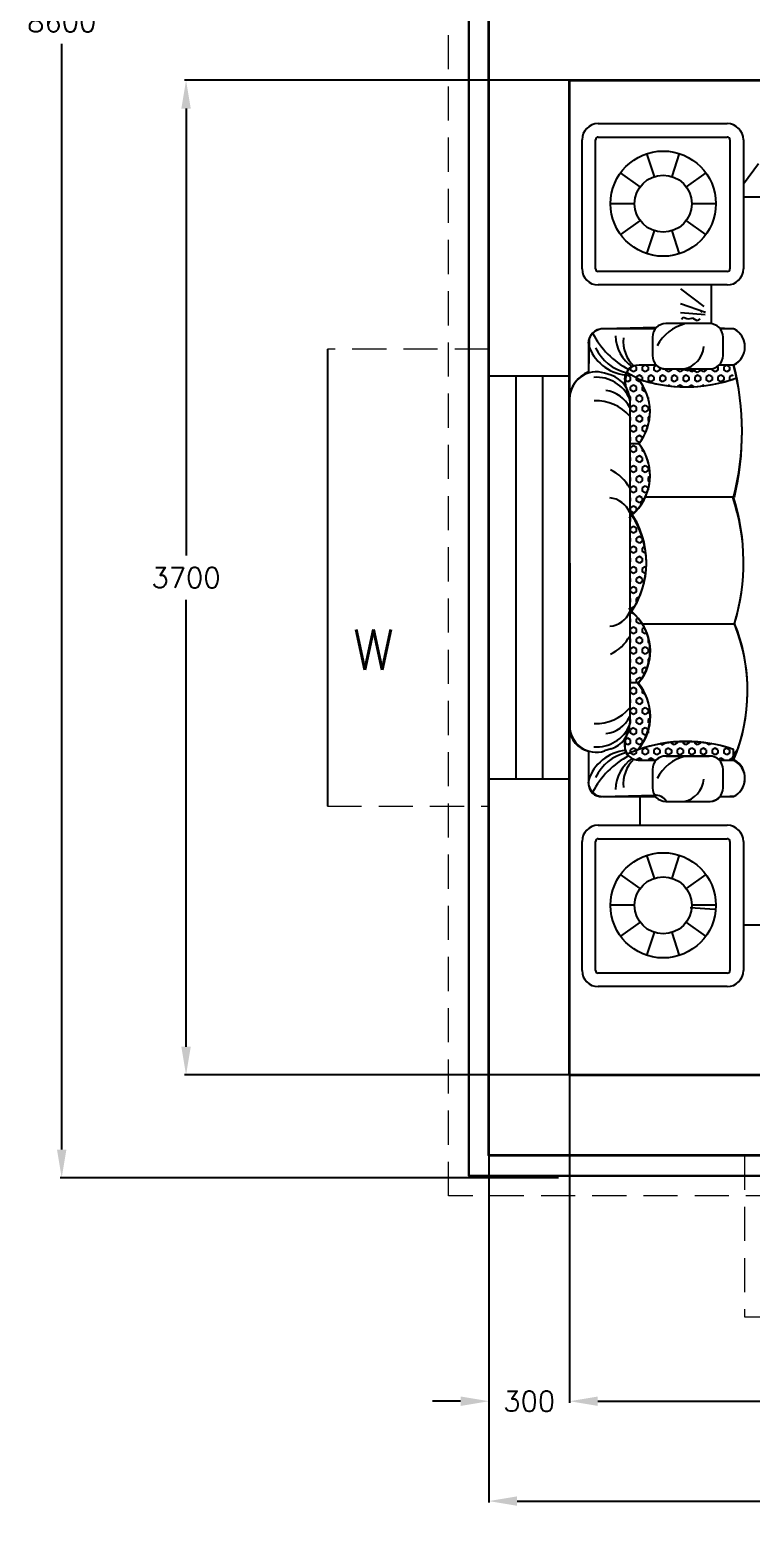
# Model space of a CAD drawing. Header units: millimetres. Extents: x -3934 to 8933, y -13584 to -2539.
# Drawn here: x -3934 to -1251, y -13584 to -8061 of the extents above; entities that cross this region are included whole.
import ezdxf

# ---------------------------------------------------------------- set-up
doc = ezdxf.new("R2010")
doc.units = ezdxf.units.MM
doc.header["$LTSCALE"] = 20
doc.linetypes.add('HIDDEN', pattern=[9.525, 6.35, -3.175])
for name, color, linetype, lineweight in [('A-CHAJJ-OVER-NEWW', 80, 'HIDDEN', 13), ('A-DIMS-GENL-ANNO', 145, 'Continuous', 18), ('A-PLIN-BASE-NEWW', 140, 'Continuous', 30), ('A-TEXT-NOTE-ANNO', 7, 'Continuous', 18), ('A-WALL-FULL-NEWW', 40, 'Continuous', 35), ('A-WIND-GLAZ-NEWW', 50, 'Continuous', 25)]:
    doc.layers.add(name, color=color, linetype=linetype, lineweight=lineweight)
doc.layers.add('A-FURN-FIXD-NEWW', color=131, linetype='Continuous')
doc.styles.add('Annotative', font='simplex.shx', dxfattribs={"height": 150})
doc.styles.get("Standard").update_dxf_attribs({"font": 'simplex.shx'})
doc.dimstyles.get("Standard").update_dxf_attribs({"dimscale": 30, "dimtxt": 2.5, "dimasz": 3.5, "dimexe": 0.18, "dimexo": 0.0625, "dimgap": 1.5, "dimtad": 0, "dimtih": 1, "dimtoh": 1, "dimdec": 0, "dimzin": 0, "dimdsep": 46, "dimtxsty": 'Standard', "dimcen": 0.09, "dimadec": 0, "dimazin": 0, "dimtfac": 1, "dimtdec": 0, "dimtofl": 0, "dimtmove": 0, "dimatfit": 3, "dimfxl": 1, "dimtolj": 1, "dimtzin": 0, "dimarcsym": 0})

# ---------------------------------------------------------------- blocks, each defined once
blk = doc.blocks.new('*D11')
at = {"layer": 'A-DIMS-GENL-ANNO', "color": 0, "lineweight": -2, "transparency": 16777216}
for p, q in [((-1926.4, -11951.5), (-1926.4, -13168.5)), ((1073.6, -11951.5), (1073.6, -13168.5)), ((-1821.4, -13163.1), (-603.5, -13163.1)), ((968.6, -13163.1), (-249.2, -13163.1))]:
    blk.add_line(p, q, dxfattribs=at)
at = {"layer": 'A-DIMS-GENL-ANNO', "color": 0, "transparency": 16777216}
for points in [[(-1821.4, -13145.6), (-1821.4, -13180.6), (-1926.4, -13163.1)], [(968.6, -13145.6), (968.6, -13180.6), (1073.6, -13163.1)]]:
    blk.add_solid(points, dxfattribs=at)
at = {"layer": 'Defpoints', "color": 0, "transparency": 16777216}
for p in [(-1926.4, -11949.6), (1073.6, -11949.6), (1073.6, -13163.1)]:
    blk.add_point(p, dxfattribs=at)
at = {"layer": 'A-DIMS-GENL-ANNO', "color": 0, "transparency": 16777216, "insert": (-426.4, -13163.1), "char_height": 75, "attachment_point": 5}
blk.add_mtext('\\A1;3000', dxfattribs=at)
blk = doc.blocks.new('*D13')
at = {"layer": 'A-DIMS-GENL-ANNO', "color": 0, "lineweight": -2, "transparency": 16777216}
for p, q in [((-2226.4, -11951.5), (-2226.4, -13168.5)), ((-1926.4, -11951.5), (-1926.4, -13168.5)), ((-2331.4, -13163.1), (-2436.4, -13163.1)), ((-1821.4, -13163.1), (-1716.4, -13163.1))]:
    blk.add_line(p, q, dxfattribs=at)
at = {"layer": 'A-DIMS-GENL-ANNO', "color": 0, "transparency": 16777216}
for points in [[(-2331.4, -13145.6), (-2331.4, -13180.6), (-2226.4, -13163.1)], [(-1821.4, -13145.6), (-1821.4, -13180.6), (-1926.4, -13163.1)]]:
    blk.add_solid(points, dxfattribs=at)
at = {"layer": 'Defpoints', "color": 0, "transparency": 16777216}
for p in [(-2226.4, -11949.6), (-1926.4, -11949.6), (-2226.4, -13163.1)]:
    blk.add_point(p, dxfattribs=at)
at = {"layer": 'A-DIMS-GENL-ANNO', "color": 0, "transparency": 16777216, "insert": (-2076.4, -13163.1), "char_height": 75, "attachment_point": 5}
blk.add_mtext('\\A1;300', dxfattribs=at)
blk = doc.blocks.new('*D14')
at = {"layer": 'A-DIMS-GENL-ANNO', "color": 0, "lineweight": -2, "transparency": 16777216}
for p, q in [((5373.6, -10901.5), (5373.6, -13539.9)), ((-2226.4, -12251.5), (-2226.4, -13539.9)), ((-2121.4, -13534.5), (1396.5, -13534.5)), ((5268.6, -13534.5), (1750.8, -13534.5))]:
    blk.add_line(p, q, dxfattribs=at)
at = {"layer": 'A-DIMS-GENL-ANNO', "color": 0, "transparency": 16777216}
for points in [[(-2121.4, -13517), (-2121.4, -13552), (-2226.4, -13534.5)], [(5268.6, -13517), (5268.6, -13552), (5373.6, -13534.5)]]:
    blk.add_solid(points, dxfattribs=at)
at = {"layer": 'Defpoints', "color": 0, "transparency": 16777216}
for p in [(5373.6, -10899.6), (-2226.4, -12249.6), (5373.6, -13534.5)]:
    blk.add_point(p, dxfattribs=at)
at = {"layer": 'A-DIMS-GENL-ANNO', "color": 0, "transparency": 16777216, "insert": (1573.6, -13534.5), "char_height": 75, "attachment_point": 5}
blk.add_mtext('\\A1;7600', dxfattribs=at)
blk = doc.blocks.new('*D15')
at = {"layer": 'A-DIMS-GENL-ANNO', "color": 0, "lineweight": -2, "transparency": 16777216}
for p, q in [((-1928.2, -8249.6), (-3357.7, -8249.6)), ((-3352.3, -8354.6), (-3352.3, -10017.1)), ((-3352.3, -11844.6), (-3352.3, -10182.1)), ((-1928.2, -11949.6), (-3357.7, -11949.6))]:
    blk.add_line(p, q, dxfattribs=at)
at = {"layer": 'A-DIMS-GENL-ANNO', "color": 0, "transparency": 16777216}
for points in [[(-3369.8, -8354.6), (-3334.8, -8354.6), (-3352.3, -8249.6)], [(-3369.8, -11844.6), (-3334.8, -11844.6), (-3352.3, -11949.6)]]:
    blk.add_solid(points, dxfattribs=at)
at = {"layer": 'Defpoints', "color": 0, "transparency": 16777216}
for p in [(-3352.3, -8249.6), (-1926.4, -8249.6), (-1926.4, -11949.6)]:
    blk.add_point(p, dxfattribs=at)
at = {"layer": 'A-DIMS-GENL-ANNO', "color": 0, "transparency": 16777216, "insert": (-3352.3, -10099.6), "char_height": 75, "attachment_point": 5}
blk.add_mtext('\\A1;3700', dxfattribs=at)
blk = doc.blocks.new('*D17')
at = {"layer": 'A-DIMS-GENL-ANNO', "color": 0, "lineweight": -2, "transparency": 16777216}
for p, q in [((-1967.2, -3732), (-3820.2, -3732)), ((-3814.8, -3837), (-3814.8, -7949.5)), ((-3814.8, -12227), (-3814.8, -8114.5)), ((-1967.2, -12332), (-3820.2, -12332))]:
    blk.add_line(p, q, dxfattribs=at)
at = {"layer": 'A-DIMS-GENL-ANNO', "color": 0, "transparency": 16777216}
for points in [[(-3832.3, -3837), (-3797.3, -3837), (-3814.8, -3732)], [(-3832.3, -12227), (-3797.3, -12227), (-3814.8, -12332)]]:
    blk.add_solid(points, dxfattribs=at)
at = {"layer": 'Defpoints', "color": 0, "transparency": 16777216}
for p in [(-1965.3, -3732), (-3814.8, -12332), (-1965.3, -12332)]:
    blk.add_point(p, dxfattribs=at)
at = {"layer": 'A-DIMS-GENL-ANNO', "color": 0, "transparency": 16777216, "insert": (-3814.8, -8032), "char_height": 75, "attachment_point": 5}
blk.add_mtext('\\A1;8600', dxfattribs=at)

msp = doc.modelspace()

# ---------------------------------------------------------------- linework, layer by layer
at = {"color": 131, "transparency": 33554684}
for p, q in [((-1280, -8634.2), (-1224.1, -8559.6)), ((-1162.1, -8684.8), (-1280, -8684.8)), ((-1425.2, -9090.7), (-1512.6, -9025.1)), ((-1400.3, -9010.9), (-1400.3, -9155.1)), ((-1420.6, -9112.7), (-1513.5, -9080.5)), ((-1433.2, -9113.5), (-1441.2, -9105.4)), ((-1403.7, -9154.8), (-1568.9, -9154.8)), ((-1405.7, -9154.8), (-1568.3, -9154.8)), ((-1421.7, -9121.8), (-1513.5, -9115)), ((-1504.4, -9132.2), (-1510.1, -9139.1)), ((-1487.1, -9137.9), (-1504.4, -9132.2)), ((-1465.3, -9134.5), (-1487.1, -9137.9)), ((-1451.6, -9143.7), (-1466.5, -9135.6)), ((-1441.2, -9137.9), (-1451.6, -9143.7)), ((-1853.8, -9211.2), (-1856.5, -9334.1)), ((-1607.5, -9173.8), (-1802.5, -9173.8)), ((-1603.6, -9169.4), (-1799.5, -9173.8)), ((-1618.3, -9204.8), (-1618.3, -9273.4)), ((-1313.5, -9175.3), (-1368.2, -9171.6)), ((-1316.5, -9173.8), (-1366.4, -9173.8)), ((-1355.7, -9273.4), (-1355.7, -9204.8)), ((-1856.5, -9227.8), (-1856.5, -9339)), ((-1699.3, -9327.5, 685.7), (-1699.3, -9319.2, 685.7)), ((-1688.5, -9333.8), (-1699.3, -9327.5)), ((-1677.6, -9327.5), (-1688.5, -9333.8)), ((-1677.6, -9315), (-1683.9, -9311.4)), ((-1603.3, -9309.1), (-1679.7, -9310.2)), ((-1677.6, -9327.5, 685.7), (-1677.6, -9315, 685.7)), ((-1603.6, -9308.8), (-1667.5, -9308.8)), ((-1645.2, -9308.8), (-1656, -9315)), ((-1656, -9315), (-1656, -9327.5)), ((-1645.2, -9333.8), (-1656, -9327.5)), ((-1634.3, -9327.5), (-1645.2, -9333.8)), ((-1634.3, -9315), (-1645.1, -9308.8)), ((-1634.3, -9315), (-1634.3, -9327.5)), ((-1603, -9309.4), (-1612.7, -9315)), ((-1612.7, -9315), (-1612.7, -9327.5)), ((-1601.9, -9333.8), (-1612.7, -9327.5)), ((-1591, -9327.5), (-1601.9, -9333.8)), ((-1591, -9318), (-1591, -9327.5)), ((-1569.4, -9323.4), (-1569.4, -9327.5)), ((-1558.6, -9333.8), (-1569.4, -9327.5)), ((-1568.3, -9323.4, 685.7), (-1405.7, -9323.4, 685.7)), ((-1547.7, -9327.5), (-1558.6, -9333.8)), ((-1547.7, -9323.4), (-1547.7, -9327.5)), ((-1526.1, -9323.4), (-1526.1, -9327.5)), ((-1515.3, -9333.8), (-1526.1, -9327.5)), ((-1504.4, -9327.5), (-1515.3, -9333.8)), ((-1504.4, -9325.1), (-1510.1, -9332)), ((-1504.4, -9323.4), (-1504.4, -9327.5)), ((-1487.1, -9330.9), (-1504.4, -9325.1)), ((-1465.3, -9327.4), (-1487.1, -9330.9)), ((-1482.8, -9323.4), (-1482.8, -9327.5)), ((-1472, -9333.8), (-1482.8, -9327.5)), ((-1461.1, -9327.5), (-1472, -9333.8)), ((-1451.6, -9336.6), (-1466.5, -9328.6)), ((-1461.1, -9323.4), (-1461.1, -9327.5)), ((-1441.2, -9330.9), (-1451.6, -9336.6)), ((-1439.5, -9323.4), (-1439.5, -9327.5)), ((-1428.6, -9333.8), (-1439.5, -9327.5)), ((-1417.8, -9327.5), (-1428.6, -9333.8)), ((-1417.8, -9323.4), (-1417.8, -9327.5)), ((-1396.2, -9322.5), (-1396.2, -9327.5)), ((-1385.3, -9333.8), (-1396.2, -9327.5)), ((-1374.5, -9327.5), (-1385.3, -9333.8)), ((-1374.5, -9315), (-1376.4, -9313.9)), ((-1374.5, -9315), (-1374.5, -9327.5)), ((-1317.3, -9308.8), (-1370.5, -9309)), ((-1316.5, -9308.8), (-1370.3, -9308.8)), ((-1342.1, -9308.8), (-1352.9, -9315)), ((-1352.9, -9315), (-1352.9, -9327.5)), ((-1342, -9333.8), (-1352.9, -9327.5)), ((-1331.2, -9315), (-1342, -9308.8)), ((-1331.2, -9327.5), (-1342, -9333.8)), ((-1331.2, -9315), (-1331.2, -9327.5)), ((-1304.4, -9356.3), (-1317.3, -9308.8)), ((-1772.2, -9346.6), (-1796, -9339.1)), ((-1720.9, -9355.3), (-1721.5, -9383.5)), ((-1710.1, -9371.3), (-1720.9, -9365)), ((-1710.1, -9346.3), (-1720.4, -9352.2)), ((-1671.4, -9359.9), (-1714.6, -9336.4)), ((-1699.3, -9352.5), (-1710.1, -9346.3)), ((-1699.3, -9365), (-1710.1, -9371.3)), ((-1699.3, -9365, 685.7), (-1699.3, -9352.5, 685.7)), ((-1688.5, -9383.8), (-1699.3, -9390)), ((-1677.6, -9390), (-1688.5, -9383.8)), ((-1666.8, -9346.3), (-1677.6, -9352.5)), ((-1677.6, -9365, 685.7), (-1677.6, -9352.5, 685.7)), ((-1666.8, -9371.3), (-1677.6, -9365)), ((-1671.5, -9359.9), (-1671.2, -9360)), ((-1656, -9352.5), (-1666.8, -9346.3)), ((-1663.8, -9369.5), (-1666.8, -9371.3)), ((-1656, -9352.5), (-1656, -9365)), ((-1652, -9387.7), (-1656, -9390)), ((-1623.5, -9346.3), (-1634.3, -9352.5)), ((-1634.3, -9352.5), (-1634.3, -9365)), ((-1623.5, -9371.3), (-1634.3, -9365)), ((-1612.7, -9352.5), (-1623.5, -9346.3)), ((-1612.7, -9365), (-1623.5, -9371.3)), ((-1612.7, -9352.5), (-1612.7, -9365)), ((-1580.2, -9346.3), (-1591, -9352.5)), ((-1591, -9352.5), (-1591, -9365)), ((-1580.2, -9371.3), (-1591, -9365)), ((-1569.4, -9352.5), (-1580.2, -9346.3)), ((-1569.4, -9365), (-1580.2, -9371.3)), ((-1569.4, -9352.5), (-1569.4, -9365)), ((-1558.6, -9383.8), (-1561.7, -9385.5)), ((-1553.8, -9386.5), (-1558.6, -9383.8)), ((-1536.9, -9346.3), (-1547.7, -9352.5)), ((-1547.7, -9352.5), (-1547.7, -9365)), ((-1536.9, -9371.3), (-1547.7, -9365)), ((-1526.1, -9352.5), (-1536.9, -9346.3)), ((-1526.1, -9365), (-1536.9, -9371.3)), ((-1526.1, -9352.5), (-1526.1, -9365)), ((-1515.3, -9383.8), (-1524.4, -9389)), ((-1504.7, -9389.8), (-1515.3, -9383.8)), ((-1493.6, -9346.3), (-1504.4, -9352.5)), ((-1504.4, -9352.5), (-1504.4, -9365)), ((-1493.6, -9371.3), (-1504.4, -9365)), ((-1482.8, -9352.5), (-1493.6, -9346.3)), ((-1482.8, -9365), (-1493.6, -9371.3)), ((-1482.8, -9352.5), (-1482.8, -9365)), ((-1472, -9383.8), (-1482.6, -9389.9)), ((-1462.5, -9389.2), (-1472, -9383.8)), ((-1450.3, -9346.3), (-1461.1, -9352.5)), ((-1461.1, -9352.5), (-1461.1, -9365)), ((-1450.3, -9371.3), (-1461.1, -9365)), ((-1439.5, -9352.5), (-1450.3, -9346.3)), ((-1439.5, -9365), (-1450.3, -9371.3)), ((-1439.5, -9352.5), (-1439.5, -9365)), ((-1428.6, -9383.8), (-1434.2, -9386.9)), ((-1425, -9385.9), (-1428.6, -9383.8)), ((-1407, -9346.3), (-1417.8, -9352.5)), ((-1417.8, -9352.5), (-1417.8, -9365)), ((-1407, -9371.3), (-1417.8, -9365)), ((-1396.2, -9352.5), (-1407, -9346.3)), ((-1396.2, -9365), (-1407, -9371.3)), ((-1396.2, -9352.5), (-1396.2, -9365)), ((-1363.7, -9346.3), (-1374.5, -9352.5)), ((-1374.5, -9352.5), (-1374.5, -9365)), ((-1363.7, -9371.3), (-1374.5, -9365)), ((-1352.9, -9352.5), (-1363.7, -9346.3)), ((-1352.9, -9365), (-1363.7, -9371.3)), ((-1352.9, -9352.5), (-1352.9, -9365)), ((-1320.4, -9346.3), (-1331.2, -9352.5)), ((-1331.2, -9352.5), (-1331.2, -9365)), ((-1330.1, -9365.7), (-1331.2, -9365)), ((-1316.5, -9348.5), (-1320.4, -9346.3)), ((-1926.4, -9434.3), (-1926.4, -10649)), ((-1926.2, -9429.3), (-1925.8, -10659.9)), ((-1699.3, -9427.5), (-1704.1, -9424.7)), ((-1702.7, -9439.2), (-1702.6, -10642.9)), ((-1699.3, -9440), (-1702.6, -9441.9)), ((-1702.6, -9441.9), (-1702.6, -10641.4)), ((-1699.3, -9402.5, 685.7), (-1699.3, -9390, 685.7)), ((-1688.5, -9408.8), (-1699.3, -9402.5)), ((-1699.3, -9440, 685.7), (-1699.3, -9427.5, 685.7)), ((-1677.6, -9402.5), (-1688.5, -9408.8)), ((-1677.6, -9402.5, 685.7), (-1677.6, -9390, 685.7)), ((-1666.8, -9421.3), (-1677.6, -9427.5)), ((-1677.6, -9440, 685.7), (-1677.6, -9427.5, 685.7)), ((-1666.8, -9446.3), (-1677.6, -9440)), ((-1656, -9427.5), (-1666.8, -9421.3)), ((-1656, -9440), (-1666.8, -9446.3)), ((-1656, -9390), (-1656, -9402.5)), ((-1645.2, -9408.8), (-1656, -9402.5)), ((-1656, -9427.5), (-1656, -9440)), ((-1642.3, -9407.1), (-1645.2, -9408.8)), ((-1634.3, -9429.5), (-1634.3, -9440)), ((-1631.2, -9441.8), (-1634.3, -9440)), ((-1688.5, -9458.8), (-1699.3, -9465)), ((-1699.3, -9477.5, 685.7), (-1699.3, -9465, 685.7)), ((-1688.5, -9483.8), (-1699.3, -9477.5)), ((-1677.6, -9465), (-1688.5, -9458.8)), ((-1677.6, -9477.5), (-1688.5, -9483.8)), ((-1677.6, -9477.5, 685.7), (-1677.6, -9465, 685.7)), ((-1666.8, -9496.3), (-1677.6, -9502.5)), ((-1656, -9502.5), (-1666.8, -9496.3)), ((-1645.2, -9458.8), (-1656, -9465)), ((-1656, -9465), (-1656, -9477.5)), ((-1645.2, -9483.8), (-1656, -9477.5)), ((-1634.3, -9465), (-1645.2, -9458.8)), ((-1634.3, -9477.5), (-1645.2, -9483.8)), ((-1634.3, -9465), (-1634.3, -9477.5)), ((-1699.3, -9502.5), (-1702.6, -9500.6)), ((-1699.3, -9515), (-1702.6, -9516.9)), ((-1699.3, -9515, 685.7), (-1699.3, -9502.5, 685.7)), ((-1688.5, -9533.8), (-1699.3, -9540)), ((-1699.3, -9552.5, 685.7), (-1699.3, -9540, 685.7)), ((-1688.5, -9558.8), (-1699.3, -9552.5)), ((-1677.6, -9540), (-1688.5, -9533.8)), ((-1677.6, -9552.5), (-1688.5, -9558.8)), ((-1677.6, -9515, 685.7), (-1677.6, -9502.5, 685.7)), ((-1666.8, -9521.3), (-1677.6, -9515)), ((-1677.6, -9552.5, 685.7), (-1677.6, -9540, 685.7)), ((-1656, -9515), (-1666.8, -9521.3)), ((-1656, -9502.5), (-1656, -9515)), ((-1645.2, -9533.8), (-1656, -9540)), ((-1656, -9540), (-1656, -9552.5)), ((-1645.2, -9558.8), (-1656, -9552.5)), ((-1635.7, -9539.2), (-1645.2, -9533.8)), ((-1627.7, -9498.6), (-1634.3, -9502.5)), ((-1634.3, -9502.5), (-1634.3, -9515)), ((-1630.2, -9517.4), (-1634.3, -9515)), ((-1699.3, -9577.5), (-1702.6, -9575.6)), ((-1699.3, -9590), (-1702.6, -9591.9)), ((-1669, -9601.3), (-1702.6, -9601.3)), ((-1699.3, -9590, 685.7), (-1699.3, -9577.5, 685.7)), ((-1688.5, -9608.8), (-1699.3, -9615)), ((-1677.6, -9615), (-1688.5, -9608.8)), ((-1666.8, -9571.3), (-1677.6, -9577.5)), ((-1677.6, -9590, 685.7), (-1677.6, -9577.5, 685.7)), ((-1666.8, -9596.3), (-1677.6, -9590)), ((-1656, -9577.5), (-1666.8, -9571.3)), ((-1663.8, -9594.5), (-1666.8, -9596.3)), ((-1656, -9577.5), (-1656, -9583)), ((-1642.4, -9557.2), (-1645.2, -9558.8)), ((-1699.3, -9652.5), (-1702.6, -9650.6)), ((-1699.3, -9627.5, 685.7), (-1699.3, -9615, 685.7)), ((-1688.5, -9633.8), (-1699.3, -9627.5)), ((-1699.3, -9665, 685.7), (-1699.3, -9652.5, 685.7)), ((-1677.6, -9627.5), (-1688.5, -9633.8)), ((-1677.6, -9627.5, 685.7), (-1677.6, -9615, 685.7)), ((-1666.8, -9646.3), (-1677.6, -9652.5)), ((-1677.6, -9665, 685.7), (-1677.6, -9652.5, 685.7)), ((-1656, -9652.5), (-1666.8, -9646.3)), ((-1656, -9619.6), (-1656, -9627.5)), ((-1649.1, -9631.5), (-1656, -9627.5)), ((-1656, -9652.5), (-1656, -9665)), ((-1699.3, -9665), (-1702.6, -9666.9)), ((-1688.5, -9683.8), (-1699.3, -9690)), ((-1699.3, -9702.5, 685.7), (-1699.3, -9690, 685.7)), ((-1688.5, -9708.8), (-1699.3, -9702.5)), ((-1677.6, -9690), (-1688.5, -9683.8)), ((-1677.6, -9702.5), (-1688.5, -9708.8)), ((-1666.8, -9671.3), (-1677.6, -9665)), ((-1677.6, -9702.5, 685.7), (-1677.6, -9690, 685.7)), ((-1656, -9665), (-1666.8, -9671.3)), ((-1645.2, -9683.8), (-1656, -9690)), ((-1656, -9690), (-1656, -9702.5)), ((-1645.2, -9708.8), (-1656, -9702.5)), ((-1634.3, -9690), (-1645.2, -9683.8)), ((-1634.3, -9702.5), (-1645.2, -9708.8)), ((-1634.3, -9690), (-1634.3, -9702.5)), ((-1699.3, -9727.5), (-1702.6, -9725.6)), ((-1699.3, -9740), (-1702.6, -9741.9)), ((-1699.3, -9740, 685.7), (-1699.3, -9727.5, 685.7)), ((-1688.5, -9758.8), (-1699.3, -9765)), ((-1699.3, -9777.5, 685.7), (-1699.3, -9765, 685.7)), ((-1677.6, -9765), (-1688.5, -9758.8)), ((-1666.8, -9721.3), (-1677.6, -9727.5)), ((-1677.6, -9740, 685.7), (-1677.6, -9727.5, 685.7)), ((-1666.8, -9746.3), (-1677.6, -9740)), ((-1677.6, -9777.5, 685.7), (-1677.6, -9765, 685.7)), ((-1656, -9727.5), (-1666.8, -9721.3)), ((-1656, -9740), (-1666.8, -9746.3)), ((-1656, -9727.5), (-1656, -9740)), ((-1645.2, -9758.8), (-1656, -9765)), ((-1656, -9765), (-1656, -9777.5)), ((-1634.3, -9765), (-1645.2, -9758.8)), ((-1626.9, -9723.2), (-1634.3, -9727.5)), ((-1634.3, -9727.5), (-1634.3, -9740)), ((-1628.3, -9743.5), (-1634.3, -9740)), ((-1634.3, -9765), (-1634.3, -9773.1)), ((-1699.3, -9802.5), (-1702.6, -9800.6)), ((-1699.3, -9815), (-1702.6, -9816.9)), ((-1688.5, -9783.8), (-1699.3, -9777.5)), ((-1699.3, -9815, 685.7), (-1699.3, -9802.5, 685.7)), ((-1677.6, -9777.5), (-1688.5, -9783.8)), ((-1666.8, -9796.3), (-1677.6, -9802.5)), ((-1677.6, -9815, 685.7), (-1677.6, -9802.5, 685.7)), ((-1666.8, -9821.3), (-1677.6, -9815)), ((-1656, -9802.5), (-1666.8, -9796.3)), ((-1656, -9815), (-1666.8, -9821.3)), ((-1645.2, -9783.8), (-1656, -9777.5)), ((-1656, -9802.5), (-1656, -9815)), ((-1636, -9778.4), (-1645.2, -9783.8)), ((-1313.4, -9800.2, 685.7), (-1644.4, -9800.2, 685.7)), ((-1671.4, -9842.7), (-1705.3, -9878.3)), ((-1699.3, -9877.5), (-1702.6, -9875.6)), ((-1688.5, -9833.8), (-1699.3, -9840)), ((-1699.3, -9852.5, 685.7), (-1699.3, -9840, 685.7)), ((-1688.5, -9858.8), (-1699.3, -9852.5)), ((-1699.3, -9890, 685.7), (-1699.3, -9877.5, 685.7)), ((-1677.6, -9840), (-1688.5, -9833.8)), ((-1684.5, -9856.5), (-1688.5, -9858.8)), ((-1677.6, -9849.2, 685.7), (-1677.6, -9840, 685.7)), ((-1699.3, -9890), (-1702.6, -9891.9)), ((-1688.5, -9908.8), (-1699.3, -9915)), ((-1699.3, -9927.5, 685.7), (-1699.3, -9915, 685.7)), ((-1688.5, -9933.8), (-1699.3, -9927.5)), ((-1677.6, -9915), (-1688.5, -9908.8)), ((-1677.6, -9927.5), (-1688.5, -9933.8)), ((-1677.6, -9927.5, 685.7), (-1677.6, -9915, 685.7)), ((-1699.3, -9952.5), (-1702.6, -9950.6)), ((-1699.3, -9965), (-1702.6, -9966.9)), ((-1699.3, -9965, 685.7), (-1699.3, -9952.5, 685.7)), ((-1688.5, -9983.8), (-1699.3, -9990)), ((-1699.3, -10002.5, 685.7), (-1699.3, -9990, 685.7)), ((-1677.6, -9990), (-1688.5, -9983.8)), ((-1666.8, -9946.3), (-1677.6, -9952.5)), ((-1677.6, -9965, 685.7), (-1677.6, -9952.5, 685.7)), ((-1666.8, -9971.3), (-1677.6, -9965)), ((-1677.6, -10002.5, 685.7), (-1677.6, -9990, 685.7)), ((-1656, -9952.5), (-1666.8, -9946.3)), ((-1656, -9965), (-1666.8, -9971.3)), ((-1656, -9952.5), (-1656, -9965)), ((-1646.2, -9984.3), (-1656, -9990)), ((-1656, -9990), (-1656, -10002.5)), ((-1699.3, -10027.5), (-1702.6, -10025.6)), ((-1699.3, -10040), (-1702.6, -10041.9)), ((-1688.5, -10008.8), (-1699.3, -10002.5)), ((-1699.3, -10040, 685.7), (-1699.3, -10027.5, 685.7)), ((-1677.6, -10002.5), (-1688.5, -10008.8)), ((-1666.8, -10021.3), (-1677.6, -10027.5)), ((-1677.6, -10040, 685.7), (-1677.6, -10027.5, 685.7)), ((-1666.8, -10046.3), (-1677.6, -10040)), ((-1656, -10027.5), (-1666.8, -10021.3)), ((-1656, -10040), (-1666.8, -10046.3)), ((-1645.2, -10008.8), (-1656, -10002.5)), ((-1656, -10027.5), (-1656, -10040)), ((-1642.8, -10007.4), (-1645.2, -10008.8)), ((-1699.3, -10102.5), (-1702.6, -10100.6)), ((-1688.5, -10058.8), (-1699.3, -10065)), ((-1699.3, -10077.5, 685.7), (-1699.3, -10065, 685.7)), ((-1688.5, -10083.8), (-1699.3, -10077.5)), ((-1699.3, -10115, 685.7), (-1699.3, -10102.5, 685.7)), ((-1677.6, -10065), (-1688.5, -10058.8)), ((-1677.6, -10077.5), (-1688.5, -10083.8)), ((-1677.6, -10077.5, 685.7), (-1677.6, -10065, 685.7)), ((-1666.8, -10096.3), (-1677.6, -10102.5)), ((-1677.6, -10115, 685.7), (-1677.6, -10102.5, 685.7)), ((-1656, -10102.5), (-1666.8, -10096.3)), ((-1645.2, -10058.8), (-1656, -10065)), ((-1656, -10065), (-1656, -10077.5)), ((-1645.2, -10083.8), (-1656, -10077.5)), ((-1656, -10102.5), (-1656, -10115)), ((-1641.3, -10061), (-1645.2, -10058.8)), ((-1643.2, -10082.6), (-1645.2, -10083.8)), ((-1699.3, -10115), (-1702.6, -10116.9)), ((-1688.5, -10133.8), (-1699.3, -10140)), ((-1699.3, -10152.5, 685.7), (-1699.3, -10140, 685.7)), ((-1688.5, -10158.8), (-1699.3, -10152.5)), ((-1677.6, -10140), (-1688.5, -10133.8)), ((-1677.6, -10152.5), (-1688.5, -10158.8)), ((-1666.8, -10121.3), (-1677.6, -10115)), ((-1677.6, -10152.5, 685.7), (-1677.6, -10140, 685.7)), ((-1656, -10115), (-1666.8, -10121.3)), ((-1655.3, -10139.6), (-1656, -10140)), ((-1656, -10140), (-1656, -10141.9)), ((-1671.4, -10249.9), (-1705.3, -10214.3)), ((-1699.3, -10177.5), (-1702.6, -10175.6)), ((-1699.3, -10190), (-1702.6, -10191.9)), ((-1699.3, -10190, 685.7), (-1699.3, -10177.5, 685.7)), ((-1688.5, -10208.8), (-1699.3, -10215)), ((-1699.3, -10227.5, 685.7), (-1699.3, -10215, 685.7)), ((-1686.2, -10210.1), (-1688.5, -10208.8)), ((-1666.8, -10171.3), (-1677.6, -10177.5)), ((-1677.6, -10190, 685.7), (-1677.6, -10177.5, 685.7)), ((-1675.8, -10191), (-1677.6, -10190)), ((-1666.7, -10171.3), (-1666.8, -10171.3)), ((-1699.3, -10252.5), (-1702.6, -10250.6)), ((-1699.3, -10265), (-1702.6, -10266.9)), ((-1688.5, -10233.8), (-1699.3, -10227.5)), ((-1699.3, -10265, 685.7), (-1699.3, -10252.5, 685.7)), ((-1687.4, -10233.1), (-1688.5, -10233.8)), ((-1672, -10249.3), (-1677.6, -10252.5)), ((-1677.6, -10265, 685.7), (-1677.6, -10252.5, 685.7)), ((-1666.8, -10271.3), (-1677.6, -10265)), ((-1658.8, -10266.7), (-1666.8, -10271.3)), ((-1655.8, -10271.4), (-1313.4, -10271.4)), ((-1699.3, -10327.5), (-1702.6, -10325.6)), ((-1688.5, -10283.8), (-1699.3, -10290)), ((-1699.3, -10302.5, 685.7), (-1699.3, -10290, 685.7)), ((-1688.5, -10308.8), (-1699.3, -10302.5)), ((-1677.6, -10290), (-1688.5, -10283.8)), ((-1677.6, -10302.5), (-1688.5, -10308.8)), ((-1677.6, -10302.5, 685.7), (-1677.6, -10290, 685.7)), ((-1666.8, -10321.3), (-1677.6, -10327.5)), ((-1656, -10327.5), (-1666.8, -10321.3)), ((-1647.9, -10285.3), (-1656, -10290)), ((-1656, -10290), (-1656, -10302.5)), ((-1645.2, -10308.8), (-1656, -10302.5)), ((-1639.1, -10305.2), (-1645.2, -10308.8)), ((-1632.5, -10326.4), (-1634.3, -10327.5)), ((-1699.3, -10340), (-1702.6, -10341.9)), ((-1699.3, -10340, 685.7), (-1699.3, -10327.5, 685.7)), ((-1688.5, -10358.8), (-1699.3, -10365)), ((-1699.3, -10377.5, 685.7), (-1699.3, -10365, 685.7)), ((-1688.5, -10383.8), (-1699.3, -10377.5)), ((-1677.6, -10365), (-1688.5, -10358.8)), ((-1677.6, -10377.5), (-1688.5, -10383.8)), ((-1677.6, -10340, 685.7), (-1677.6, -10327.5, 685.7)), ((-1666.8, -10346.3), (-1677.6, -10340)), ((-1677.6, -10377.5, 685.7), (-1677.6, -10365, 685.7)), ((-1656, -10340), (-1666.8, -10346.3)), ((-1656, -10327.5), (-1656, -10340)), ((-1645.2, -10358.8), (-1656, -10365)), ((-1656, -10365), (-1656, -10377.5)), ((-1645.2, -10383.8), (-1656, -10377.5)), ((-1634.3, -10365), (-1645.2, -10358.8)), ((-1634.3, -10377.5), (-1645.2, -10383.8)), ((-1634.3, -10327.5), (-1634.3, -10340)), ((-1629.2, -10343), (-1634.3, -10340)), ((-1634.3, -10365), (-1634.3, -10377.5)), ((-1699.3, -10402.5), (-1702.6, -10400.6)), ((-1699.3, -10415), (-1702.6, -10416.9)), ((-1699.3, -10415, 685.7), (-1699.3, -10402.5, 685.7)), ((-1688.5, -10433.8), (-1699.3, -10440)), ((-1677.6, -10440), (-1688.5, -10433.8)), ((-1666.8, -10396.3), (-1677.6, -10402.5)), ((-1677.6, -10415, 685.7), (-1677.6, -10402.5, 685.7)), ((-1666.8, -10421.3), (-1677.6, -10415)), ((-1656, -10402.5), (-1666.8, -10396.3)), ((-1656, -10415), (-1666.8, -10421.3)), ((-1656, -10402.5), (-1656, -10415)), ((-1645.2, -10433.8), (-1656, -10440)), ((-1638.6, -10437.6), (-1645.2, -10433.8)), ((-1628.9, -10399.4), (-1634.3, -10402.5)), ((-1634.3, -10402.5), (-1634.3, -10415)), ((-1632.1, -10416.3), (-1634.3, -10415)), ((-1702.6, -10475.6, 685.7), (-1699.3, -10477.5, 685.7)), ((-1702.6, -10491.9, 685.7), (-1699.3, -10490, 685.7)), ((-1669, -10491.3), (-1702.6, -10491.3)), ((-1699.3, -10452.5, 685.7), (-1699.3, -10440, 685.7)), ((-1688.5, -10458.8), (-1699.3, -10452.5)), ((-1699.3, -10490, 685.7), (-1699.3, -10477.5, 685.7)), ((-1677.6, -10452.5), (-1688.5, -10458.8)), ((-1677.6, -10452.5, 685.7), (-1677.6, -10440, 685.7)), ((-1677.6, -10477.5, 685.7), (-1666.8, -10471.3, 685.7)), ((-1677.6, -10490, 685.7), (-1677.6, -10477.5, 685.7)), ((-1677.6, -10490, 685.7), (-1672.8, -10492.8, 685.7)), ((-1658.1, -10476.3), (-1666.8, -10471.3)), ((-1656, -10440), (-1656, -10452.5)), ((-1647.3, -10457.5), (-1656, -10452.5)), ((-1688.5, -10508.8), (-1699.3, -10515)), ((-1699.3, -10527.5, 685.7), (-1699.3, -10515, 685.7)), ((-1688.5, -10533.8), (-1699.3, -10527.5)), ((-1677.6, -10515), (-1688.5, -10508.8)), ((-1677.6, -10527.5), (-1688.5, -10533.8)), ((-1677.6, -10527.5, 685.7), (-1677.6, -10515, 685.7)), ((-1666.8, -10546.3), (-1677.6, -10552.5)), ((-1656, -10552.5), (-1666.8, -10546.3)), ((-1656, -10515.6), (-1656, -10527.5)), ((-1646.3, -10533.1), (-1656, -10527.5)), ((-1699.3, -10552.5), (-1702.6, -10550.6)), ((-1699.3, -10565), (-1702.6, -10566.9)), ((-1699.3, -10565, 685.7), (-1699.3, -10552.5, 685.7)), ((-1688.5, -10583.8), (-1699.3, -10590)), ((-1699.3, -10602.5, 685.7), (-1699.3, -10590, 685.7)), ((-1688.5, -10608.8), (-1699.3, -10602.5)), ((-1677.6, -10590), (-1688.5, -10583.8)), ((-1677.6, -10602.5), (-1688.5, -10608.8)), ((-1677.6, -10565, 685.7), (-1677.6, -10552.5, 685.7)), ((-1666.8, -10571.3), (-1677.6, -10565)), ((-1677.6, -10602.5, 685.7), (-1677.6, -10590, 685.7)), ((-1656, -10565), (-1666.8, -10571.3)), ((-1656, -10552.5), (-1656, -10565)), ((-1645.2, -10583.8), (-1656, -10590)), ((-1656, -10590), (-1656, -10602.5)), ((-1645.2, -10608.8), (-1656, -10602.5)), ((-1634.3, -10590), (-1645.2, -10583.8)), ((-1634.3, -10602.5), (-1645.2, -10608.8)), ((-1634.3, -10564.1), (-1634.3, -10565)), ((-1634.3, -10590), (-1634.3, -10602.5)), ((-1699.3, -10627.5), (-1702.6, -10625.6)), ((-1699.3, -10640), (-1702.6, -10641.9)), ((-1699.3, -10640, 685.7), (-1699.3, -10627.5, 685.7)), ((-1666.8, -10621.3), (-1677.6, -10627.5)), ((-1677.6, -10640, 685.7), (-1677.6, -10627.5, 685.7)), ((-1666.8, -10646.3), (-1677.6, -10640)), ((-1656, -10627.5), (-1666.8, -10621.3)), ((-1656, -10640), (-1666.8, -10646.3)), ((-1656, -10627.5), (-1656, -10640)), ((-1627, -10623.3), (-1634.3, -10627.5)), ((-1634.3, -10627.5), (-1634.3, -10640)), ((-1721.5, -10699.9), (-1721.5, -10724.9)), ((-1710.1, -10696.3), (-1720.9, -10702.5)), ((-1699.3, -10702.5), (-1710.1, -10696.3)), ((-1688.5, -10658.8), (-1699.3, -10665)), ((-1699.3, -10677.5, 685.7), (-1699.3, -10665, 685.7)), ((-1688.5, -10683.8), (-1699.3, -10677.5)), ((-1699.3, -10715, 685.7), (-1699.3, -10702.5, 685.7)), ((-1688.5, -10658.8, 685.7), (-1677.6, -10665, 685.7)), ((-1677.6, -10677.5), (-1688.5, -10683.8)), ((-1677.6, -10677.5, 685.7), (-1677.6, -10665, 685.7)), ((-1666.8, -10696.3), (-1677.6, -10702.5)), ((-1677.6, -10715, 685.7), (-1677.6, -10702.5, 685.7)), ((-1656, -10702.5), (-1666.8, -10696.3)), ((-1645.2, -10658.8), (-1656, -10665)), ((-1656, -10665), (-1656, -10677.5)), ((-1656, -10677.5, 685.7), (-1645.2, -10683.8, 685.7)), ((-1656, -10702.5), (-1656, -10715)), ((-1634.3, -10665), (-1645.2, -10658.8)), ((-1637.6, -10679.4), (-1645.2, -10683.8)), ((-1634.3, -10665), (-1634.3, -10677.5)), ((-1547.7, -10711.5), (-1547.7, -10715)), ((-1526.1, -10709.7), (-1526.1, -10715)), ((-1504.4, -10708.8), (-1504.4, -10715)), ((-1482.8, -10708.8), (-1482.8, -10715)), ((-1461.1, -10709.5), (-1461.1, -10715)), ((-1439.5, -10711.2), (-1439.5, -10715)), ((-1856.5, -10744.4), (-1856.5, -10859.9)), ((-1855.5, -10744.6), (-1856.1, -10865.8)), ((-1772.2, -10736.7), (-1796, -10744.3)), ((-1710.1, -10721.3), (-1720.9, -10715)), ((-1699.3, -10715), (-1710.1, -10721.3)), ((-1688.5, -10733.8), (-1699.3, -10740)), ((-1699.3, -10752.5, 685.7), (-1699.3, -10740, 685.7)), ((-1688.5, -10758.8), (-1699.3, -10752.5)), ((-1677.6, -10740), (-1688.5, -10733.8)), ((-1677.6, -10752.5), (-1688.5, -10758.8)), ((-1666.8, -10721.3), (-1677.6, -10715)), ((-1677.6, -10752.5, 685.7), (-1677.6, -10740, 685.7)), ((-1671.4, -10738.7), (-1674.4, -10742.8)), ((-1656, -10715), (-1666.8, -10721.3)), ((-1645.2, -10733.8), (-1656, -10740)), ((-1656, -10740), (-1656, -10752.5)), ((-1645.2, -10758.8), (-1656, -10752.5)), ((-1634.3, -10740), (-1645.2, -10733.8)), ((-1634.3, -10752.5), (-1645.2, -10758.8)), ((-1634.3, -10740), (-1634.3, -10752.5)), ((-1601.9, -10733.8), (-1612.7, -10740)), ((-1612.7, -10740), (-1612.7, -10752.5)), ((-1601.9, -10758.8), (-1612.7, -10752.5)), ((-1591, -10740), (-1601.9, -10733.8)), ((-1591, -10752.5), (-1601.9, -10758.8)), ((-1591, -10715, 685.7), (-1580.2, -10721.3, 685.7)), ((-1591, -10740), (-1591, -10752.5)), ((-1569.4, -10715), (-1580.2, -10721.3)), ((-1569.4, -10714.1), (-1569.4, -10715)), ((-1558.6, -10733.8), (-1569.4, -10740)), ((-1569.4, -10740), (-1569.4, -10752.5)), ((-1558.6, -10758.8), (-1569.4, -10752.5)), ((-1405.7, -10763.1), (-1568.3, -10763.1)), ((-1558.6, -10733.8, 685.7), (-1547.7, -10740, 685.7)), ((-1547.7, -10752.5), (-1558.6, -10758.8)), ((-1536.9, -10721.3), (-1547.7, -10715)), ((-1547.7, -10740), (-1547.7, -10752.5)), ((-1526.1, -10715), (-1536.9, -10721.3)), ((-1515.3, -10733.8), (-1526.1, -10740)), ((-1526.1, -10740), (-1526.1, -10752.5)), ((-1526.1, -10752.5, 685.7), (-1515.3, -10758.8, 685.7)), ((-1504.4, -10740), (-1515.3, -10733.8)), ((-1504.4, -10752.5), (-1515.3, -10758.8)), ((-1493.6, -10721.3), (-1504.4, -10715)), ((-1504.4, -10740), (-1504.4, -10752.5)), ((-1482.8, -10715), (-1493.6, -10721.3)), ((-1472, -10733.8), (-1482.8, -10740)), ((-1482.8, -10740), (-1482.8, -10752.5)), ((-1472, -10758.8), (-1482.8, -10752.5)), ((-1461.1, -10740), (-1472, -10733.8)), ((-1461.1, -10752.5), (-1472, -10758.8)), ((-1450.3, -10721.3), (-1461.1, -10715)), ((-1461.1, -10740), (-1461.1, -10752.5)), ((-1439.5, -10715), (-1450.3, -10721.3)), ((-1428.6, -10733.8), (-1439.5, -10740)), ((-1439.5, -10740), (-1439.5, -10752.5)), ((-1428.6, -10758.8), (-1439.5, -10752.5)), ((-1417.8, -10740), (-1428.6, -10733.8)), ((-1417.8, -10752.5), (-1428.6, -10758.8)), ((-1417.8, -10713.7), (-1417.8, -10715)), ((-1407, -10721.3), (-1417.8, -10715)), ((-1417.8, -10740), (-1417.8, -10752.5)), ((-1398.9, -10716.6), (-1407, -10721.3)), ((-1385.3, -10733.8), (-1396.2, -10740)), ((-1396.2, -10740), (-1396.2, -10752.5)), ((-1385.3, -10758.8), (-1396.2, -10752.5)), ((-1374.5, -10740), (-1385.3, -10733.8)), ((-1374.5, -10752.5), (-1385.3, -10758.8)), ((-1374.5, -10740), (-1374.5, -10752.5)), ((-1342, -10733.8), (-1352.9, -10740)), ((-1352.9, -10740), (-1352.9, -10752.5)), ((-1342, -10758.8), (-1352.9, -10752.5)), ((-1331.2, -10740), (-1342, -10733.8)), ((-1331.2, -10752.5), (-1342, -10758.8)), ((-1331.2, -10740), (-1331.2, -10752.5)), ((-1316.8, -10778.9), (-1316.5, -10738.5)), ((-1316.5, -10778.9), (-1316.5, -10737.4)), ((-1666.8, -10771.3), (-1677.6, -10777.5)), ((-1677.6, -10777.9, 685.7), (-1677.6, -10777.5, 685.7)), ((-1670.7, -10778.8), (-1605.4, -10778.9)), ((-1667.5, -10778.9), (-1604.8, -10778.9)), ((-1656, -10777.5), (-1666.8, -10771.3)), ((-1656, -10777.5), (-1656, -10778.9)), ((-1623.5, -10771.3), (-1634.3, -10777.5)), ((-1634.3, -10777.5), (-1634.3, -10778.9)), ((-1612.7, -10777.5), (-1623.5, -10771.3)), ((-1618.3, -10813.1), (-1618.3, -10881.8)), ((-1612.7, -10777.5), (-1612.7, -10778.9)), ((-1363.7, -10771.3), (-1372.1, -10776.1)), ((-1369.2, -10778.9), (-1316.5, -10778.9)), ((-1368, -10780.2), (-1316.8, -10778.9)), ((-1352.9, -10777.5), (-1363.7, -10771.3)), ((-1355.7, -10881.8), (-1355.7, -10813.1)), ((-1352.9, -10777.5), (-1352.9, -10778.9)), ((-1320.4, -10771.3), (-1331.2, -10777.5)), ((-1331.2, -10777.5), (-1331.2, -10778.9)), ((-1316.5, -10773.5), (-1320.4, -10771.3)), ((-1804.6, -10913.9), (-1610.8, -10908.1)), ((-1802.5, -10913.9), (-1606.6, -10913.9)), ((-1663.6, -11020.9, 342.9), (-1663.6, -10913.9, 342.9)), ((-1568.3, -10931.8), (-1405.7, -10931.8)), ((-1566.3, -10931.8), (-1403.4, -10931.7)), ((-1368.2, -10914.8), (-1311, -10911)), ((-1367.4, -10913.9), (-1316.5, -10913.9)), ((-1820, -11020.9), (-1340, -11020.9)), ((-1880, -11560.9), (-1880, -11080.9)), ((-1830, -11560.9), (-1830, -11080.9)), ((-1820, -11070.9), (-1340, -11070.9)), ((-1330, -11080.9), (-1330, -11560.9)), ((-1280, -11080.9), (-1280, -11560.9)), ((-1610.9, -11217.5, 685.7), (-1638.5, -11132.3, 685.7)), ((-1545.3, -11217.5, 685.7), (-1517.6, -11132.3, 685.7)), ((-1664, -11256.1, 685.7), (-1736.4, -11203.4, 685.7)), ((-1419.7, -11203.4, 685.7), (-1492.2, -11256.1, 685.7)), ((-1684.2, -11318.5, 685.7), (-1773.8, -11318.5, 685.7)), ((-1382.3, -11318.5, 685.7), (-1471.9, -11318.5, 685.7)), ((-1386.3, -11334.1), (-1478.1, -11327.2)), ((-1664, -11380.9, 685.7), (-1736.4, -11433.5, 685.7)), ((-1638.5, -11504.6, 685.7), (-1610.9, -11419.5, 685.7)), ((-1517.6, -11504.6, 685.7), (-1545.3, -11419.5, 685.7)), ((-1419.7, -11433.5, 685.7), (-1492.2, -11380.9, 685.7)), ((-1280, -11391.4), (-1182.4, -11391.4)), ((-1340, -11570.9), (-1820, -11570.9)), ((-1340, -11620.9), (-1820, -11620.9))]:
    msp.add_line(p, q, dxfattribs=at)
for radius in [195.7, 106.2]:
    msp.add_circle((-1578.1, -11318.5), radius, dxfattribs=at)
for centre, radius, start, end in [((-1568.3, -9204.8), 50, 90, 180), ((-1457.6, -9311.6), 161.2, 103.4652, 152.7979), ((-1405.7, -9204.8), 50, 0, 90), ((-1798.1, -9234), 60.2, 91.2904, 157.7865), ((-1557.4, -9044.3), 318.3, 207.1616, 242.0693), ((-1608.6, -9195), 147.4, 182.1637, 234.8293), ((-1605.4, -9222.8), 121, 172.9605, 227.7429), ((-1348.8, -9241.3), 74.8, 296.8505, 61.8665), ((-1701.7, -9184.4), 162.1, 197.404, 264.0132), ((-1673.9, -9169), 173.4, 205.967, 256.2674), ((-1568.3, -9273.4), 50, 180, 270), ((-1518.6, -9233.7), 91.3, 280.55, 355.9463), ((-1405.8, -9273.2), 50.3, 267.4724, 359.9777), ((-1625.4, -9369.4), 93.8, 155.5378, 193.1666), ((-1679.2, -9344.9), 34.7, 90.8141, 155.5378), ((-1574.4, -9281.9), 39.7, 223.2715, 245.2562), ((-1566.1, -9263.9), 59.5, 245.2562, 270), ((-2260.2, -9554.5), 975.2, 345.4084, 14.5916), ((-2334.7, -9557.3), 1049.7, 346.624, 13.7352), ((-1826.4, -9434.3), 100, 72.3156, 180), ((-1811, -9440.6), 115.8, 113.1194, 174.4121), ((-1826, -9488), 133.8, 22.905, 94.3039), ((-1802.6, -9441.9), 100, 0, 72.3156), ((-1816.8, -9482.1), 189.8, 321.3781, 40.0878), ((-1492.9, -8844.6), 545.4, 250.9207, 290.2259), ((-1828.6, -9607.3), 166.1, 40.6378, 91.973), ((-1803.9, -9515.6), 112.5, 25.7197, 83.3866), ((-1245.4, -9280.5), 484, 193.1666, 199.1451), ((-1820.4, -9720.3), 193.4, 310.1055, 38.2481), ((-1838.4, -9838.9), 153.8, 28.0452, 65.4222), ((-1785.4, -9892.4), 90.1, 23.308, 84.4265), ((-2044.3, -10045.2), 765.1, 342.9193, 18.6821), ((-2078.5, -10040.7), 799.1, 343.2171, 17.5175), ((-1970.4, -10043.3), 329.6, 324.3563, 35.6437), ((-1957.9, -10046.8), 317.2, 325.6396, 34.2564), ((-1785.4, -10191), 90.1, 275.5735, 336.692), ((-1813.7, -10371), 186.8, 319.8924, 50.9628), ((-1924.9, -10521.5), 660.6, 337.0708, 22.2472), ((-1932.1, -10520.4), 667.9, 341.2253, 22.0216), ((-1838.4, -10244.4), 153.8, 294.5778, 331.9548), ((-1822.3, -10614.8), 195.4, 320.1043, 39.1916), ((-1828.6, -10476), 166.1, 268.027, 319.3622), ((-1826.4, -10649), 100, 180, 287.6844), ((-1826, -10595.3), 133.8, 265.6961, 337.095), ((-1803.9, -10567.7), 112.5, 276.6134, 334.2803), ((-1802.6, -10641.4), 100, 287.6844, 0), ((-1487.7, -10733.6), 233.2, 157.1128, 179.6182), ((-1839.5, -10659.9), 86.2, 180.0222, 259.2846), ((-1492.3, -11241.5), 532.8, 70.7342, 109.7591), ((-1701.7, -10903.3), 162.1, 95.9868, 162.596), ((-1557.4, -11043.4), 318.3, 117.9307, 152.8384), ((-1673.9, -10918.8), 173.4, 103.7326, 154.033), ((-1679, -10732.4), 42, 179.6182, 246.1232), ((-1568.3, -10813.1), 50, 90, 180), ((-1567.5, -10816.6), 53.5, 89.975, 135.1763), ((-1457.6, -10920.4), 161.2, 103.4652, 152.7979), ((-1487.1, 173651.3), 184414.5, 269.975021, 270.024979), ((-1405.7, -10813.1), 50, 0, 90), ((-1173.2, -10839.6), 164, 140.5278, 155.9507), ((-1608.6, -10892.7), 147.4, 125.1707, 177.8363), ((-1605.4, -10864.9), 121, 132.2571, 187.0395), ((-1646.5, -10658.9), 122.3, 246.1232, 258.5935), ((-1351.5, -10844.9), 77.5, 301.4388, 68.448), ((-1808.2, -10866), 48, 179.7206, 274.3102), ((-1518.6, -10842.5), 91.3, 280.55, 355.9463), ((-1568.3, -10881.8), 50, 180, 270), ((-1609.3, -10959), 50.9, 32.3588, 91.6942), ((-1405.7, -10881.8), 50, 270, 0), ((-1403.4, -10886.5), 45.2, 270.0187, 321.2211), ((-1820, -11080.9), 60, 90, 180), ((-1340, -11080.9), 60, 0, 90), ((-1820, -11080.9), 10, 90, 180), ((-1340, -11080.9), 10, 0, 90), ((-1820, -11560.9), 60, 180, 270), ((-1820, -11560.9), 10, 180, 270), ((-1340, -11560.9), 10, 270, 0), ((-1340, -11560.9), 60, 270, 0)]:
    msp.add_arc(centre, radius, start, end, dxfattribs=at)
for centre, major_axis, start_param, end_param in [((-1802.5, -9227.8), (-38.2, 38.2), -0.785398, 0.785398), ((-1348.8, -9241.3), (-52.9, 52.9), 2.802804, 5.051178), ((-1667.5, -9362.8), (-38.2, 38.2), -0.785398, 0.785398), ((-1492, -8839), (389.6, 389.6), 3.595278, 4.251186), ((-1816.9, -9482.1), (134.3, 134.3), 4.819112, 6.196017), ((-1816.9, -9720.6), (134.3, 134.3), 4.799554, 6.176462), ((-1667.5, -10724.9), (38.2, 38.2), 2.356194, 3.926991), ((-1348.8, -10846.4), (52.9, 52.9), 4.373673, 6.621901), ((-1802.5, -10859.9), (38.2, 38.2), 2.356194, 3.926991)]:
    msp.add_ellipse(centre, major_axis=major_axis, ratio=1, start_param=start_param, end_param=end_param, dxfattribs=at)
at = {"color": 131, "transparency": 33554684, "extrusion": (0, 0, -1)}
for centre, major_axis, start_param, end_param in [((-1816.9, -10372.1), (-134.3, 134.3), 1.657961, 3.03487), ((-1816.9, -10616.6), (-134.3, 134.3), 1.635952, 3.054424), ((-1492, -11259.6), (389.6, 389.6), -1.197192, -0.461203)]:
    msp.add_ellipse(centre, major_axis=major_axis, ratio=1, start_param=start_param, end_param=end_param, dxfattribs=at)
at = {"layer": 'A-CHAJJ-OVER-NEWW'}
for p, q in [((-2226.4, -9249.6), (-2826.4, -9249.6)), ((-2226.4, -9349.6), (-2226.4, -9249.6)), ((-2226.4, -10949.6), (-2226.4, -10849.6)), ((-2826.4, -10949.6), (-2226.4, -10949.6)), ((-1176.4, -12249.6), (-1276.4, -12249.6)), ((-1276.4, -12249.6), (-1276.4, -12849.6)), ((-1276.4, -12849.6), (423.6, -12849.6))]:
    msp.add_line(p, q, dxfattribs=at)
msp.add_lwpolyline([(5523.6, -3499.6), (5523.6, -11049.6), (1523.6, -11049.6), (1523.6, -12399.6), (-2376.4, -12399.6), (-2376.4, -3499.6)], dxfattribs=at)
at = {"layer": 'A-FURN-FIXD-NEWW', "color": 131, "transparency": 33554684}
for p, q in [((-1820, -8410.9), (-1340, -8410.9)), ((-1880, -8950.9), (-1880, -8470.9)), ((-1830, -8950.9), (-1830, -8470.9)), ((-1820, -8460.9), (-1340, -8460.9)), ((-1330, -8470.9), (-1330, -8950.9)), ((-1280, -8470.9), (-1280, -8950.9)), ((-1610.9, -8607.5, 685.7), (-1638.5, -8522.3, 685.7)), ((-1545.3, -8607.5, 685.7), (-1517.6, -8522.3, 685.7)), ((-1664, -8646.1, 685.7), (-1736.4, -8593.4, 685.7)), ((-1419.7, -8593.4, 685.7), (-1492.2, -8646.1, 685.7)), ((-1684.2, -8708.5, 685.7), (-1773.8, -8708.5, 685.7)), ((-1382.3, -8708.5, 685.7), (-1471.9, -8708.5, 685.7)), ((-1664, -8770.9, 685.7), (-1736.4, -8823.5, 685.7)), ((-1419.7, -8823.5, 685.7), (-1492.2, -8770.9, 685.7)), ((-1638.5, -8894.6, 685.7), (-1610.9, -8809.4, 685.7)), ((-1517.6, -8894.6, 685.7), (-1545.3, -8809.4, 685.7)), ((-1340, -8960.9), (-1820, -8960.9)), ((-1340, -9010.9), (-1820, -9010.9))]:
    msp.add_line(p, q, dxfattribs=at)
for radius in [195.7, 106.2]:
    msp.add_circle((-1578.1, -8708.5), radius, dxfattribs=at)
for centre, radius, start, end in [((-1820, -8470.9), 60, 90, 180), ((-1340, -8470.9), 60, 0, 90), ((-1820, -8470.9), 10, 90, 180), ((-1340, -8470.9), 10, 0, 90), ((-1820, -8950.9), 60, 180, 270), ((-1820, -8950.9), 10, 180, 270), ((-1340, -8950.9), 10, 270, 0), ((-1340, -8950.9), 60, 270, 0)]:
    msp.add_arc(centre, radius, start, end, dxfattribs=at)
at = {"layer": 'A-PLIN-BASE-NEWW'}
msp.add_lwpolyline([(5448.6, -3574.6), (5448.6, -10974.6), (1448.6, -10974.6), (1448.6, -12324.6), (-2301.4, -12324.6), (-2301.4, -3574.6)], dxfattribs=at)
at = {"layer": 'A-WALL-FULL-NEWW'}
for p, q in [((-1926.4, -11949.6), (-1926.4, -8249.6)), ((-1926.4, -8249.6), (1373.6, -8249.6)), ((-1926.4, -11949.6), (1073.6, -11949.6))]:
    msp.add_line(p, q, dxfattribs=at)
msp.add_lwpolyline([(1373.6, -11899.6), (1373.6, -12249.6), (-2226.4, -12249.6), (-2226.4, -3649.6), (1373.6, -3649.6)], dxfattribs=at)
at = {"layer": 'A-WIND-GLAZ-NEWW'}
for p, q in [((-2826.4, -9249.6), (-2826.4, -10949.6)), ((-1926.4, -9349.6), (-2226.4, -9349.6)), ((-2126.4, -9349.6), (-2126.4, -10849.6)), ((-2026.4, -9349.6), (-2026.4, -10849.6)), ((-1926.4, -10849.6), (-2226.4, -10849.6))]:
    msp.add_line(p, q, dxfattribs=at)

# ---------------------------------------------------------------- texts
at = {"layer": 'A-TEXT-NOTE-ANNO', "insert": (-2732.5, -10292.4), "char_height": 150, "width": 1309.672, "attachment_point": 1, "style": 'Annotative'}
msp.add_mtext('W', dxfattribs=at)

# ---------------------------------------------------------------- dimensions: what is measured, and where the dimension line sits
at = {"layer": 'A-DIMS-GENL-ANNO'}
for base, p1, p2, picture, middle in [((-3814.8, -12332), (-1965.3, -3732), (-1965.3, -12332), '*D17', (-3814.8, -8032)), ((-3352.3, -8249.6), (-1926.4, -11949.6), (-1926.4, -8249.6), '*D15', (-3352.3, -10099.6))]:
    dim = msp.add_linear_dim(base=base, p1=p1, p2=p2, angle=90, dimstyle='Standard', dxfattribs=at)
    dim.commit()
    dim.dimension.update_dxf_attribs({"geometry": picture, "text_midpoint": middle})
for base, p1, p2, picture, middle in [((5373.6, -13534.5), (-2226.4, -12249.6), (5373.6, -10899.6), '*D14', (1573.6, -13534.5)), ((-2226.4, -13163.1), (-1926.4, -11949.6), (-2226.4, -11949.6), '*D13', (-2076.4, -13163.1)), ((1073.6, -13163.1), (-1926.4, -11949.6), (1073.6, -11949.6), '*D11', (-426.4, -13163.1))]:
    dim = msp.add_linear_dim(base=base, p1=p1, p2=p2, dimstyle='Standard', dxfattribs=at)
    dim.commit()
    dim.dimension.update_dxf_attribs({"geometry": picture, "text_midpoint": middle})

doc.saveas('drawing.dxf')
